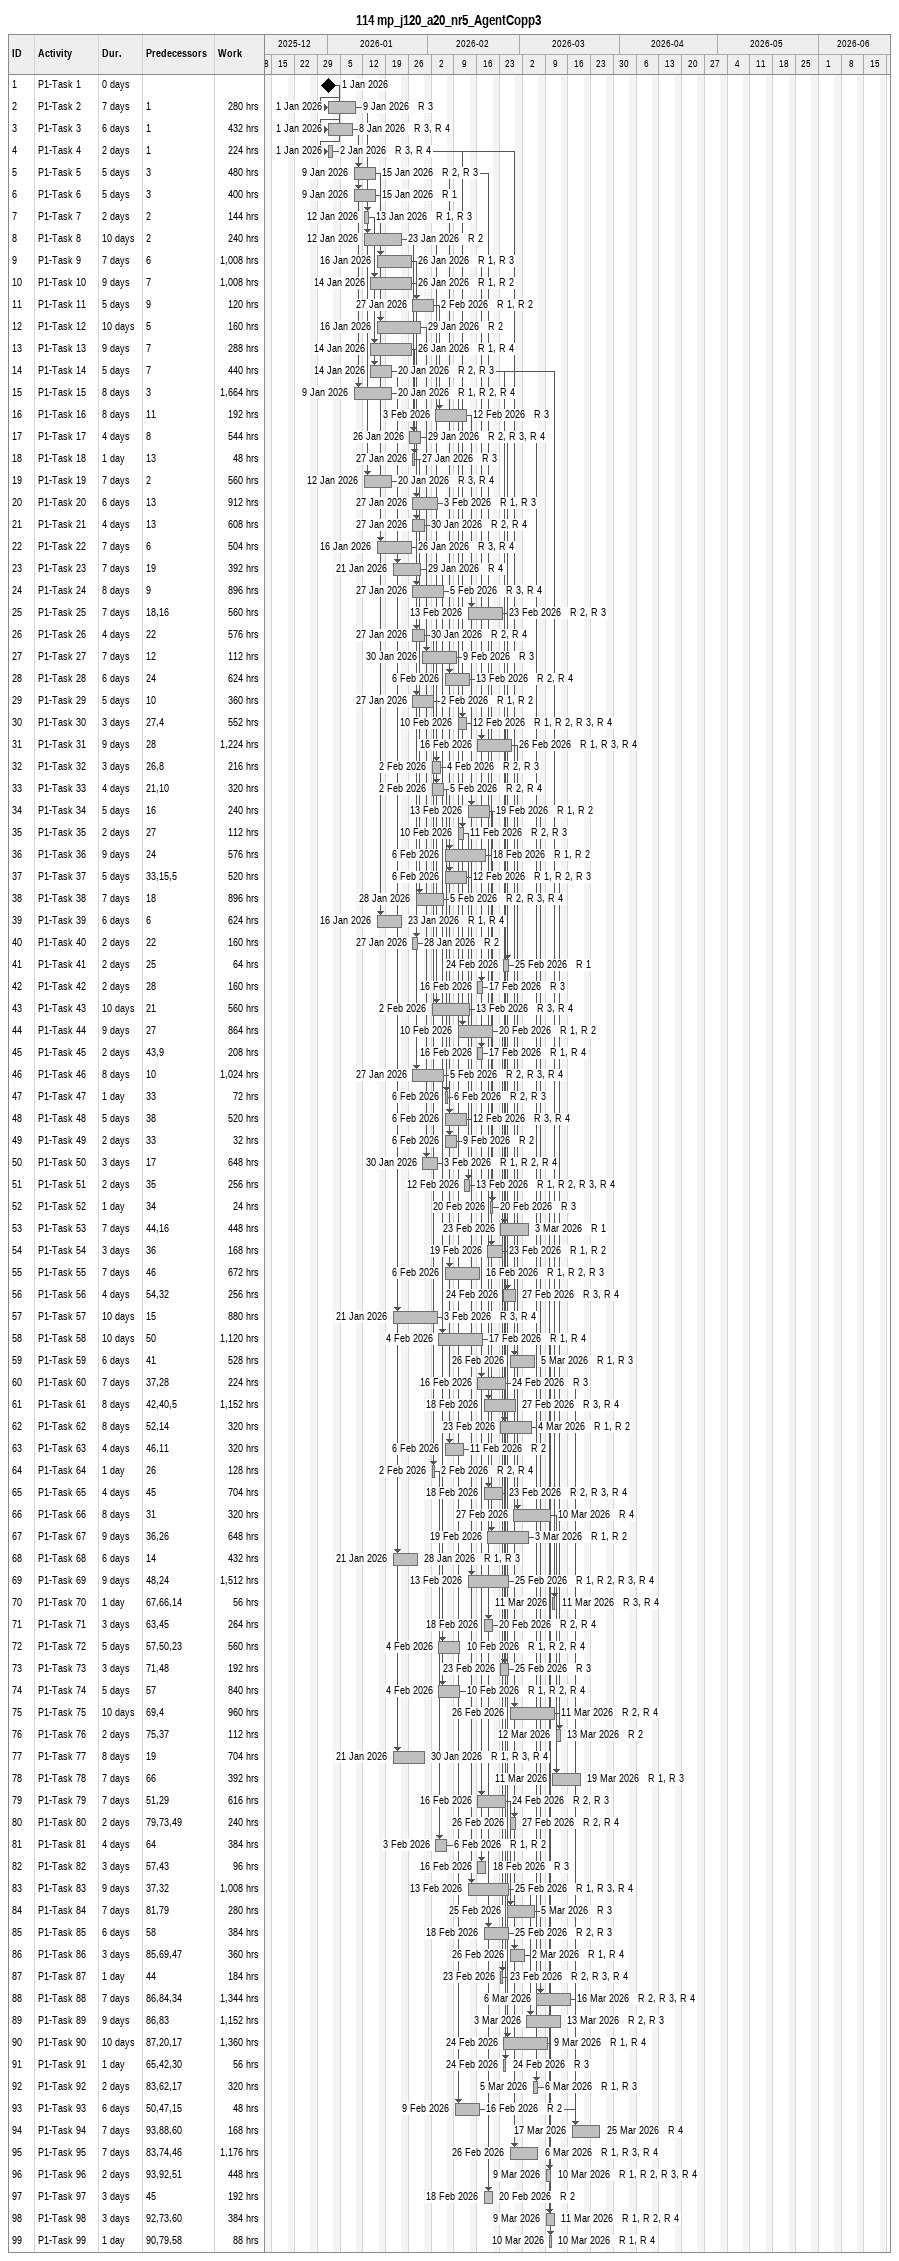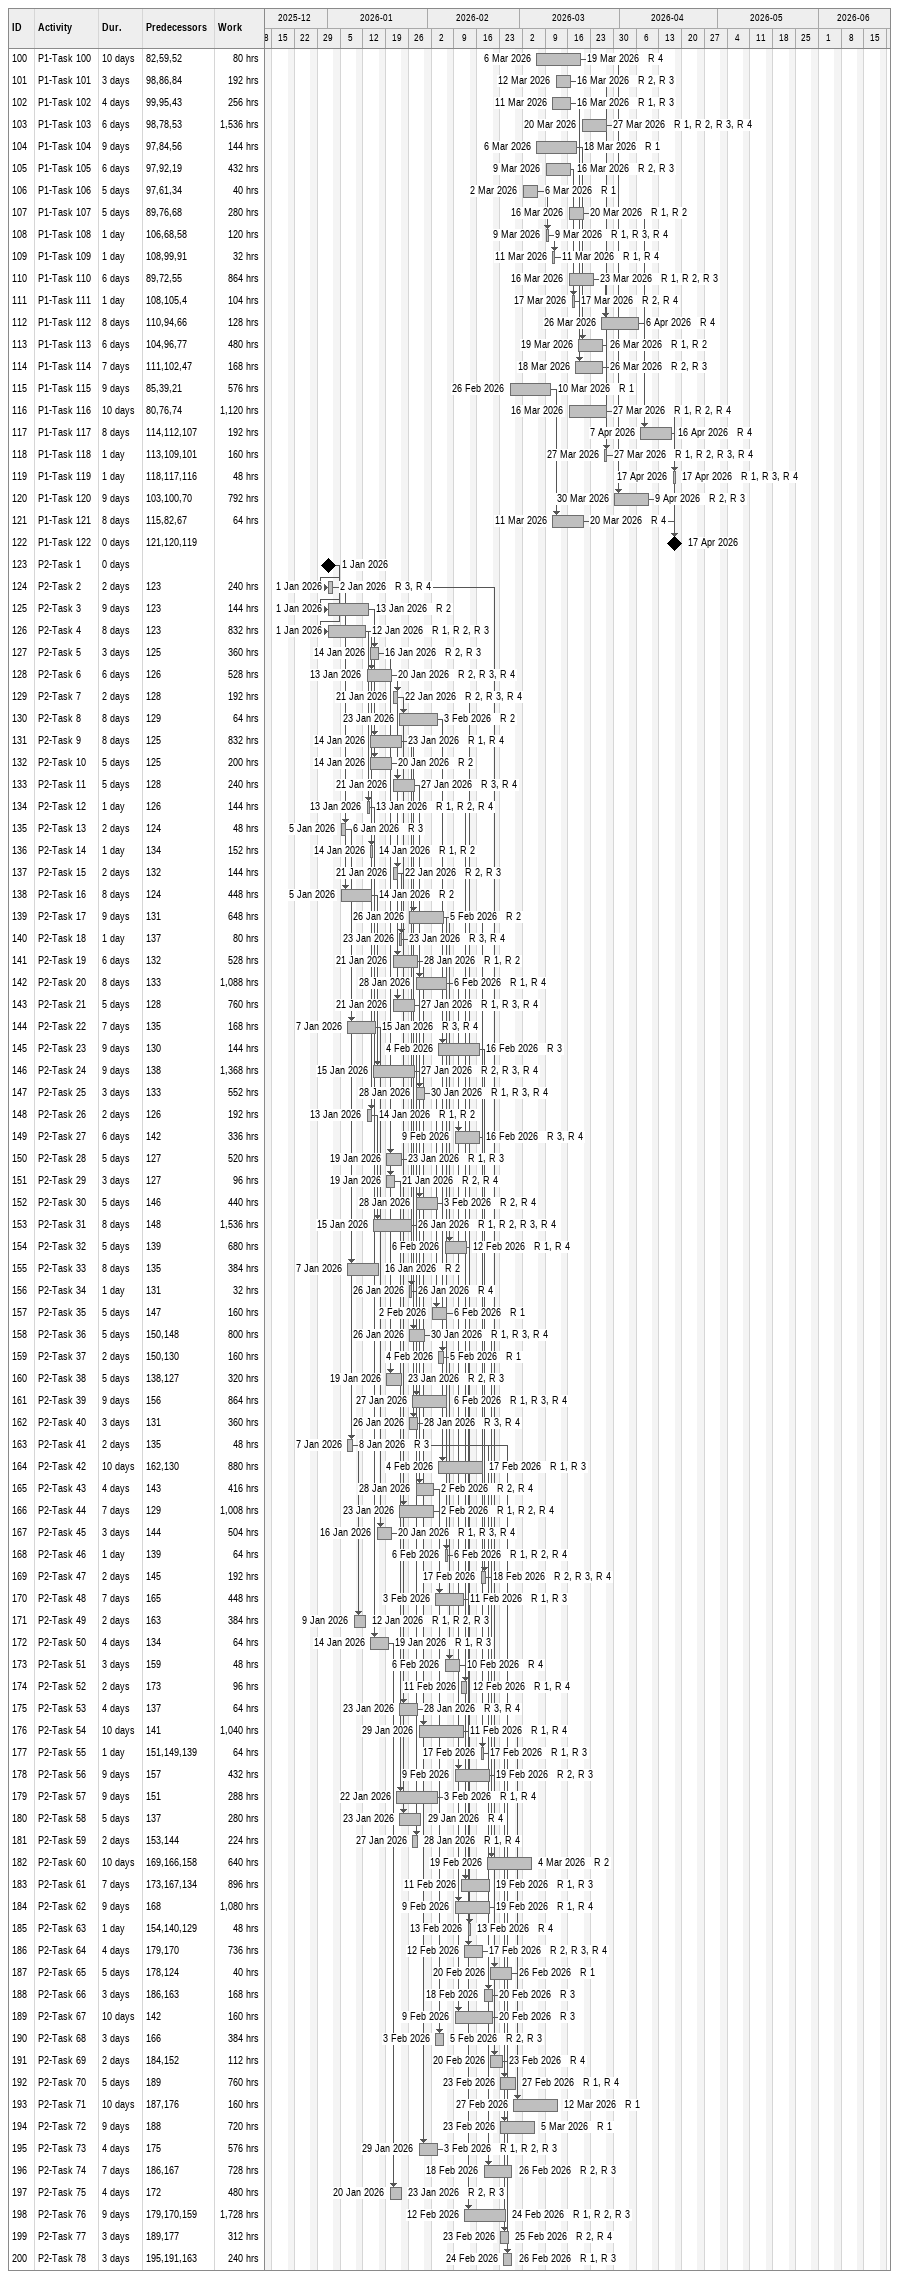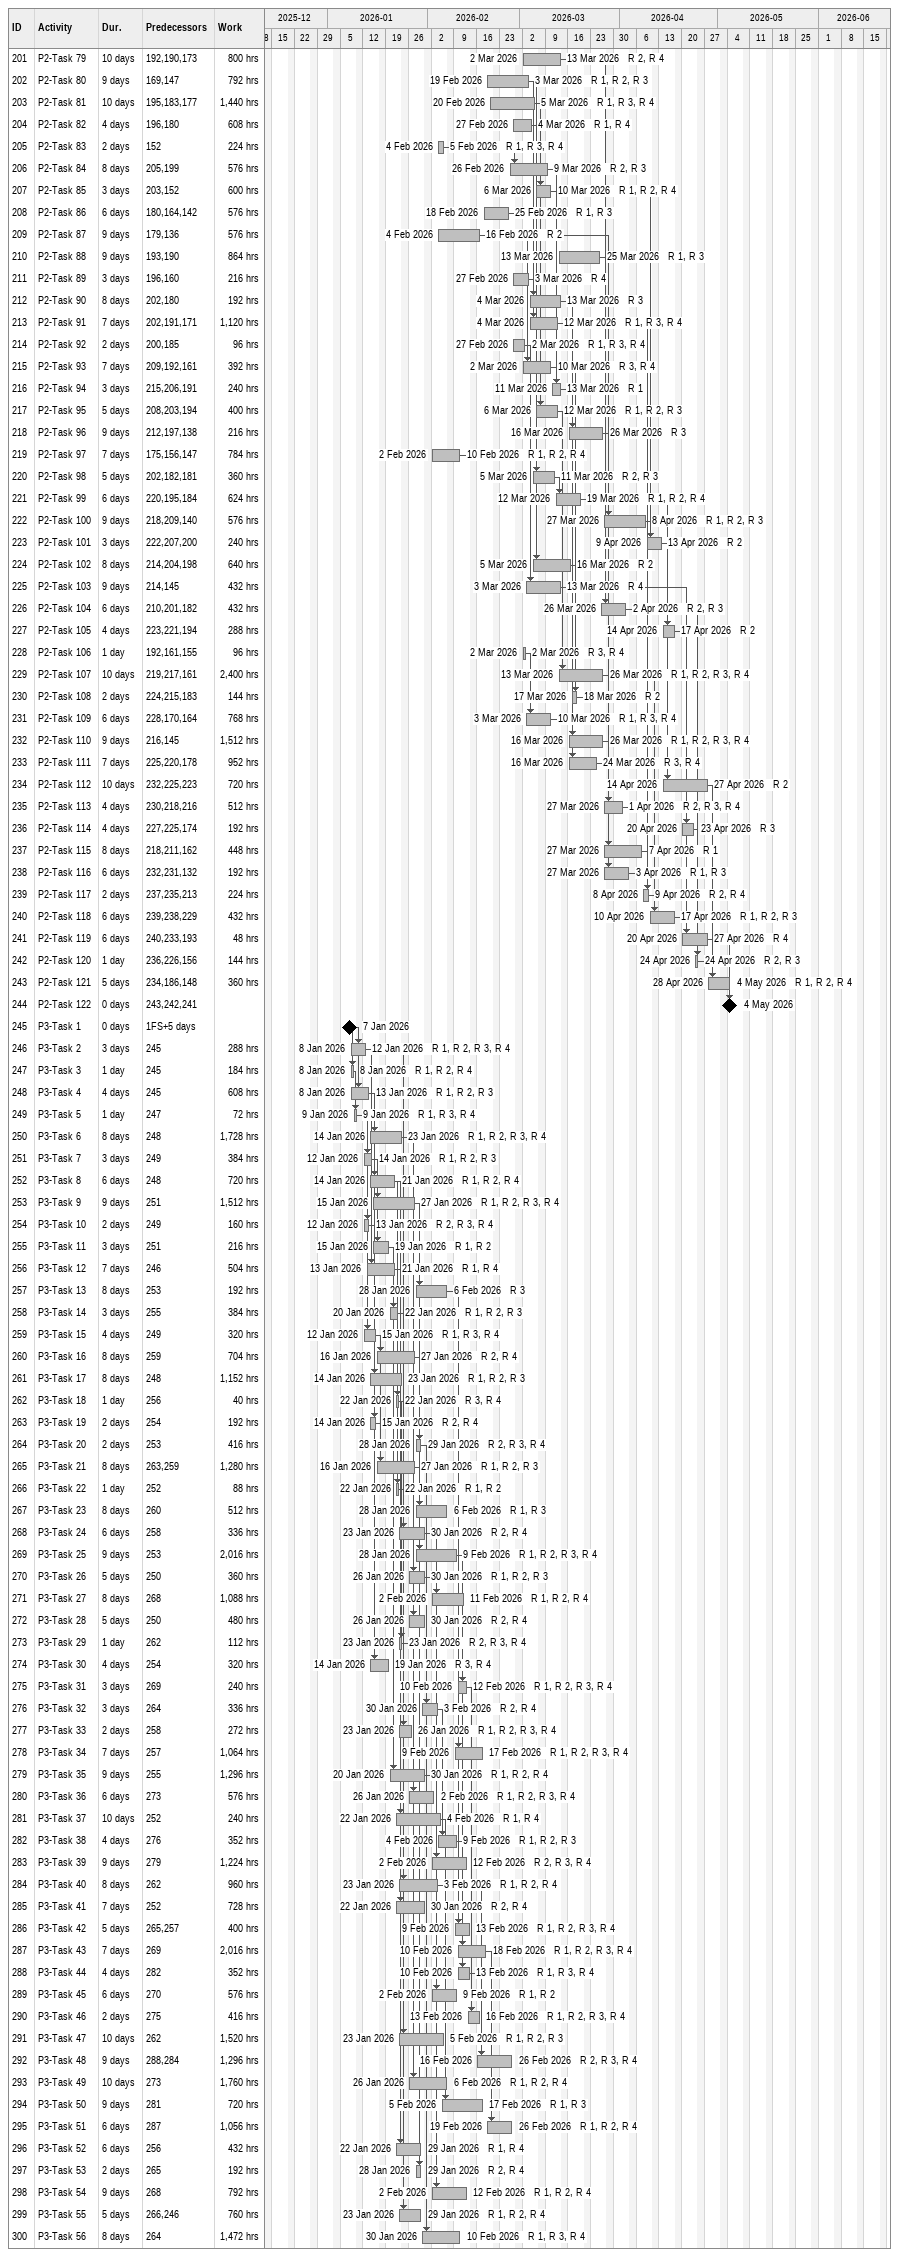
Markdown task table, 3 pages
114 mp_j120_a20_nr5_AgentCopp3

| ID | Task | Duration | Start | Finish | Predecessors | Resources | Work (h) |
|---|---|---|---|---|---|---|---|
| 1 | P1-Task 1 | 0d | 2026-01-01 | 2026-01-01 |  |  |  |
| 2 | P1-Task 2 | 7d | 2026-01-01 | 2026-01-09 | 1 | R 3 | 280 |
| 3 | P1-Task 3 | 6d | 2026-01-01 | 2026-01-08 | 1 | R 3, R 4 | 432 |
| 4 | P1-Task 4 | 2d | 2026-01-01 | 2026-01-02 | 1 | R 3, R 4 | 224 |
| 5 | P1-Task 5 | 5d | 2026-01-09 | 2026-01-15 | 3 | R 2, R 3 | 480 |
| 6 | P1-Task 6 | 5d | 2026-01-09 | 2026-01-15 | 3 | R 1 | 400 |
| 7 | P1-Task 7 | 2d | 2026-01-12 | 2026-01-13 | 2 | R 1, R 3 | 144 |
| 8 | P1-Task 8 | 10d | 2026-01-12 | 2026-01-23 | 2 | R 2 | 240 |
| 9 | P1-Task 9 | 7d | 2026-01-16 | 2026-01-26 | 6 | R 1, R 3 | 1008 |
| 10 | P1-Task 10 | 9d | 2026-01-14 | 2026-01-26 | 7 | R 1, R 2 | 1008 |
| 11 | P1-Task 11 | 5d | 2026-01-27 | 2026-02-02 | 9 | R 1, R 2 | 120 |
| 12 | P1-Task 12 | 10d | 2026-01-16 | 2026-01-29 | 5 | R 2 | 160 |
| 13 | P1-Task 13 | 9d | 2026-01-14 | 2026-01-26 | 7 | R 1, R 4 | 288 |
| 14 | P1-Task 14 | 5d | 2026-01-14 | 2026-01-20 | 7 | R 2, R 3 | 440 |
| 15 | P1-Task 15 | 8d | 2026-01-09 | 2026-01-20 | 3 | R 1, R 2, R 4 | 1664 |
| 16 | P1-Task 16 | 8d | 2026-02-03 | 2026-02-12 | 11 | R 3 | 192 |
| 17 | P1-Task 17 | 4d | 2026-01-26 | 2026-01-29 | 8 | R 2, R 3, R 4 | 544 |
| 18 | P1-Task 18 | 1d | 2026-01-27 | 2026-01-27 | 13 | R 3 | 48 |
| 19 | P1-Task 19 | 7d | 2026-01-12 | 2026-01-20 | 2 | R 3, R 4 | 560 |
| 20 | P1-Task 20 | 6d | 2026-01-27 | 2026-02-03 | 13 | R 1, R 3 | 912 |
| 21 | P1-Task 21 | 4d | 2026-01-27 | 2026-01-30 | 13 | R 2, R 4 | 608 |
| 22 | P1-Task 22 | 7d | 2026-01-16 | 2026-01-26 | 6 | R 3, R 4 | 504 |
| 23 | P1-Task 23 | 7d | 2026-01-21 | 2026-01-29 | 19 | R 4 | 392 |
| 24 | P1-Task 24 | 8d | 2026-01-27 | 2026-02-05 | 9 | R 3, R 4 | 896 |
| 25 | P1-Task 25 | 7d | 2026-02-13 | 2026-02-23 | 18, 16 | R 2, R 3 | 560 |
| 26 | P1-Task 26 | 4d | 2026-01-27 | 2026-01-30 | 22 | R 2, R 4 | 576 |
| 27 | P1-Task 27 | 7d | 2026-01-30 | 2026-02-09 | 12 | R 3 | 112 |
| 28 | P1-Task 28 | 6d | 2026-02-06 | 2026-02-13 | 24 | R 2, R 4 | 624 |
| 29 | P1-Task 29 | 5d | 2026-01-27 | 2026-02-02 | 10 | R 1, R 2 | 360 |
| 30 | P1-Task 30 | 3d | 2026-02-10 | 2026-02-12 | 27, 4 | R 1, R 2, R 3, R 4 | 552 |
| 31 | P1-Task 31 | 9d | 2026-02-16 | 2026-02-26 | 28 | R 1, R 3, R 4 | 1224 |
| 32 | P1-Task 32 | 3d | 2026-02-02 | 2026-02-04 | 26, 8 | R 2, R 3 | 216 |
| 33 | P1-Task 33 | 4d | 2026-02-02 | 2026-02-05 | 21, 10 | R 2, R 4 | 320 |
| 34 | P1-Task 34 | 5d | 2026-02-13 | 2026-02-19 | 16 | R 1, R 2 | 240 |
| 35 | P1-Task 35 | 2d | 2026-02-10 | 2026-02-11 | 27 | R 2, R 3 | 112 |
| 36 | P1-Task 36 | 9d | 2026-02-06 | 2026-02-18 | 24 | R 1, R 2 | 576 |
| 37 | P1-Task 37 | 5d | 2026-02-06 | 2026-02-12 | 33, 15, 5 | R 1, R 2, R 3 | 520 |
| 38 | P1-Task 38 | 7d | 2026-01-28 | 2026-02-05 | 18 | R 2, R 3, R 4 | 896 |
| 39 | P1-Task 39 | 6d | 2026-01-16 | 2026-01-23 | 6 | R 1, R 4 | 624 |
| 40 | P1-Task 40 | 2d | 2026-01-27 | 2026-01-28 | 22 | R 2 | 160 |
| 41 | P1-Task 41 | 2d | 2026-02-24 | 2026-02-25 | 25 | R 1 | 64 |
| 42 | P1-Task 42 | 2d | 2026-02-16 | 2026-02-17 | 28 | R 3 | 160 |
| 43 | P1-Task 43 | 10d | 2026-02-02 | 2026-02-13 | 21 | R 3, R 4 | 560 |
| 44 | P1-Task 44 | 9d | 2026-02-10 | 2026-02-20 | 27 | R 1, R 2 | 864 |
| 45 | P1-Task 45 | 2d | 2026-02-16 | 2026-02-17 | 43, 9 | R 1, R 4 | 208 |
| 46 | P1-Task 46 | 8d | 2026-01-27 | 2026-02-05 | 10 | R 2, R 3, R 4 | 1024 |
| 47 | P1-Task 47 | 1d | 2026-02-06 | 2026-02-06 | 33 | R 2, R 3 | 72 |
| 48 | P1-Task 48 | 5d | 2026-02-06 | 2026-02-12 | 38 | R 3, R 4 | 520 |
| 49 | P1-Task 49 | 2d | 2026-02-06 | 2026-02-09 | 33 | R 2 | 32 |
| 50 | P1-Task 50 | 3d | 2026-01-30 | 2026-02-03 | 17 | R 1, R 2, R 4 | 648 |
| 51 | P1-Task 51 | 2d | 2026-02-12 | 2026-02-13 | 35 | R 1, R 2, R 3, R 4 | 256 |
| 52 | P1-Task 52 | 1d | 2026-02-20 | 2026-02-20 | 34 | R 3 | 24 |
| 53 | P1-Task 53 | 7d | 2026-02-23 | 2026-03-03 | 44, 16 | R 1 | 448 |
| 54 | P1-Task 54 | 3d | 2026-02-19 | 2026-02-23 | 36 | R 1, R 2 | 168 |
| 55 | P1-Task 55 | 7d | 2026-02-06 | 2026-02-16 | 46 | R 1, R 2, R 3 | 672 |
| 56 | P1-Task 56 | 4d | 2026-02-24 | 2026-02-27 | 54, 32 | R 3, R 4 | 256 |
| 57 | P1-Task 57 | 10d | 2026-01-21 | 2026-02-03 | 15 | R 3, R 4 | 880 |
| 58 | P1-Task 58 | 10d | 2026-02-04 | 2026-02-17 | 50 | R 1, R 4 | 1120 |
| 59 | P1-Task 59 | 6d | 2026-02-26 | 2026-03-05 | 41 | R 1, R 3 | 528 |
| 60 | P1-Task 60 | 7d | 2026-02-16 | 2026-02-24 | 37, 28 | R 3 | 224 |
| 61 | P1-Task 61 | 8d | 2026-02-18 | 2026-02-27 | 42, 40, 5 | R 3, R 4 | 1152 |
| 62 | P1-Task 62 | 8d | 2026-02-23 | 2026-03-04 | 52, 14 | R 1, R 2 | 320 |
| 63 | P1-Task 63 | 4d | 2026-02-06 | 2026-02-11 | 46, 11 | R 2 | 320 |
| 64 | P1-Task 64 | 1d | 2026-02-02 | 2026-02-02 | 26 | R 2, R 4 | 128 |
| 65 | P1-Task 65 | 4d | 2026-02-18 | 2026-02-23 | 45 | R 2, R 3, R 4 | 704 |
| 66 | P1-Task 66 | 8d | 2026-02-27 | 2026-03-10 | 31 | R 4 | 320 |
| 67 | P1-Task 67 | 9d | 2026-02-19 | 2026-03-03 | 36, 26 | R 1, R 2 | 648 |
| 68 | P1-Task 68 | 6d | 2026-01-21 | 2026-01-28 | 14 | R 1, R 3 | 432 |
| 69 | P1-Task 69 | 9d | 2026-02-13 | 2026-02-25 | 48, 24 | R 1, R 2, R 3, R 4 | 1512 |
| 70 | P1-Task 70 | 1d | 2026-03-11 | 2026-03-11 | 67, 66, 14 | R 3, R 4 | 56 |
| 71 | P1-Task 71 | 3d | 2026-02-18 | 2026-02-20 | 63, 45 | R 2, R 4 | 264 |
| 72 | P1-Task 72 | 5d | 2026-02-04 | 2026-02-10 | 57, 50, 23 | R 1, R 2, R 4 | 560 |
| 73 | P1-Task 73 | 3d | 2026-02-23 | 2026-02-25 | 71, 48 | R 3 | 192 |
| 74 | P1-Task 74 | 5d | 2026-02-04 | 2026-02-10 | 57 | R 1, R 2, R 4 | 840 |
| 75 | P1-Task 75 | 10d | 2026-02-26 | 2026-03-11 | 69, 4 | R 2, R 4 | 960 |
| 76 | P1-Task 76 | 2d | 2026-03-12 | 2026-03-13 | 75, 37 | R 2 | 112 |
| 77 | P1-Task 77 | 8d | 2026-01-21 | 2026-01-30 | 19 | R 1, R 3, R 4 | 704 |
| 78 | P1-Task 78 | 7d | 2026-03-11 | 2026-03-19 | 66 | R 1, R 3 | 392 |
| 79 | P1-Task 79 | 7d | 2026-02-16 | 2026-02-24 | 51, 29 | R 2, R 3 | 616 |
| 80 | P1-Task 80 | 2d | 2026-02-26 | 2026-02-27 | 79, 73, 49 | R 2, R 4 | 240 |
| 81 | P1-Task 81 | 4d | 2026-02-03 | 2026-02-06 | 64 | R 1, R 2 | 384 |
| 82 | P1-Task 82 | 3d | 2026-02-16 | 2026-02-18 | 57, 43 | R 3 | 96 |
| 83 | P1-Task 83 | 9d | 2026-02-13 | 2026-02-25 | 37, 32 | R 1, R 3, R 4 | 1008 |
| 84 | P1-Task 84 | 7d | 2026-02-25 | 2026-03-05 | 81, 79 | R 3 | 280 |
| 85 | P1-Task 85 | 6d | 2026-02-18 | 2026-02-25 | 58 | R 2, R 3 | 384 |
| 86 | P1-Task 86 | 3d | 2026-02-26 | 2026-03-02 | 85, 69, 47 | R 1, R 4 | 360 |
| 87 | P1-Task 87 | 1d | 2026-02-23 | 2026-02-23 | 44 | R 2, R 3, R 4 | 184 |
| 88 | P1-Task 88 | 7d | 2026-03-06 | 2026-03-16 | 86, 84, 34 | R 2, R 3, R 4 | 1344 |
| 89 | P1-Task 89 | 9d | 2026-03-03 | 2026-03-13 | 86, 83 | R 2, R 3 | 1152 |
| 90 | P1-Task 90 | 10d | 2026-02-24 | 2026-03-09 | 87, 20, 17 | R 1, R 4 | 1360 |
| 91 | P1-Task 91 | 1d | 2026-02-24 | 2026-02-24 | 65, 42, 30 | R 3 | 56 |
| 92 | P1-Task 92 | 2d | 2026-03-05 | 2026-03-06 | 83, 62, 17 | R 1, R 3 | 320 |
| 93 | P1-Task 93 | 6d | 2026-02-09 | 2026-02-16 | 50, 47, 15 | R 2 | 48 |
| 94 | P1-Task 94 | 7d | 2026-03-17 | 2026-03-25 | 93, 88, 60 | R 4 | 168 |
| 95 | P1-Task 95 | 7d | 2026-02-26 | 2026-03-06 | 83, 74, 46 | R 1, R 3, R 4 | 1176 |
| 96 | P1-Task 96 | 2d | 2026-03-09 | 2026-03-10 | 93, 92, 51 | R 1, R 2, R 3, R 4 | 448 |
| 97 | P1-Task 97 | 3d | 2026-02-18 | 2026-02-20 | 45 | R 2 | 192 |
| 98 | P1-Task 98 | 3d | 2026-03-09 | 2026-03-11 | 92, 73, 60 | R 1, R 2, R 4 | 384 |
| 99 | P1-Task 99 | 1d | 2026-03-10 | 2026-03-10 | 90, 79, 58 | R 1, R 4 | 88 |
| 100 | P1-Task 100 | 10d | 2026-03-06 | 2026-03-19 | 82, 59, 52 | R 4 | 80 |
| 101 | P1-Task 101 | 3d | 2026-03-12 | 2026-03-16 | 98, 86, 84 | R 2, R 3 | 192 |
| 102 | P1-Task 102 | 4d | 2026-03-11 | 2026-03-16 | 99, 95, 43 | R 1, R 3 | 256 |
| 103 | P1-Task 103 | 6d | 2026-03-20 | 2026-03-27 | 98, 78, 53 | R 1, R 2, R 3, R 4 | 1536 |
| 104 | P1-Task 104 | 9d | 2026-03-06 | 2026-03-18 | 97, 84, 56 | R 1 | 144 |
| 105 | P1-Task 105 | 6d | 2026-03-09 | 2026-03-16 | 97, 92, 19 | R 2, R 3 | 432 |
| 106 | P1-Task 106 | 5d | 2026-03-02 | 2026-03-06 | 97, 61, 34 | R 1 | 40 |
| 107 | P1-Task 107 | 5d | 2026-03-16 | 2026-03-20 | 89, 76, 68 | R 1, R 2 | 280 |
| 108 | P1-Task 108 | 1d | 2026-03-09 | 2026-03-09 | 106, 68, 58 | R 1, R 3, R 4 | 120 |
| 109 | P1-Task 109 | 1d | 2026-03-11 | 2026-03-11 | 108, 99, 91 | R 1, R 4 | 32 |
| 110 | P1-Task 110 | 6d | 2026-03-16 | 2026-03-23 | 89, 72, 55 | R 1, R 2, R 3 | 864 |
| 111 | P1-Task 111 | 1d | 2026-03-17 | 2026-03-17 | 108, 105, 4 | R 2, R 4 | 104 |
| 112 | P1-Task 112 | 8d | 2026-03-26 | 2026-04-06 | 110, 94, 66 | R 4 | 128 |
| 113 | P1-Task 113 | 6d | 2026-03-19 | 2026-03-26 | 104, 96, 77 | R 1, R 2 | 480 |
| 114 | P1-Task 114 | 7d | 2026-03-18 | 2026-03-26 | 111, 102, 47 | R 2, R 3 | 168 |
| 115 | P1-Task 115 | 9d | 2026-02-26 | 2026-03-10 | 85, 39, 21 | R 1 | 576 |
| 116 | P1-Task 116 | 10d | 2026-03-16 | 2026-03-27 | 80, 76, 74 | R 1, R 2, R 4 | 1120 |
| 117 | P1-Task 117 | 8d | 2026-04-07 | 2026-04-16 | 114, 112, 107 | R 4 | 192 |
| 118 | P1-Task 118 | 1d | 2026-03-27 | 2026-03-27 | 113, 109, 101 | R 1, R 2, R 3, R 4 | 160 |
| 119 | P1-Task 119 | 1d | 2026-04-17 | 2026-04-17 | 118, 117, 116 | R 1, R 3, R 4 | 48 |
| 120 | P1-Task 120 | 9d | 2026-03-30 | 2026-04-09 | 103, 100, 70 | R 2, R 3 | 792 |
| 121 | P1-Task 121 | 8d | 2026-03-11 | 2026-03-20 | 115, 82, 67 | R 4 | 64 |
| 122 | P1-Task 122 | 0d | 2026-04-17 | 2026-04-17 | 121, 120, 119 |  |  |
| 123 | P2-Task 1 | 0d | 2026-01-01 | 2026-01-01 |  |  |  |
| 124 | P2-Task 2 | 2d | 2026-01-01 | 2026-01-02 | 123 | R 3, R 4 | 240 |
| 125 | P2-Task 3 | 9d | 2026-01-01 | 2026-01-13 | 123 | R 2 | 144 |
| 126 | P2-Task 4 | 8d | 2026-01-01 | 2026-01-12 | 123 | R 1, R 2, R 3 | 832 |
| 127 | P2-Task 5 | 3d | 2026-01-14 | 2026-01-16 | 125 | R 2, R 3 | 360 |
| 128 | P2-Task 6 | 6d | 2026-01-13 | 2026-01-20 | 126 | R 2, R 3, R 4 | 528 |
| 129 | P2-Task 7 | 2d | 2026-01-21 | 2026-01-22 | 128 | R 2, R 3, R 4 | 192 |
| 130 | P2-Task 8 | 8d | 2026-01-23 | 2026-02-03 | 129 | R 2 | 64 |
| 131 | P2-Task 9 | 8d | 2026-01-14 | 2026-01-23 | 125 | R 1, R 4 | 832 |
| 132 | P2-Task 10 | 5d | 2026-01-14 | 2026-01-20 | 125 | R 2 | 200 |
| 133 | P2-Task 11 | 5d | 2026-01-21 | 2026-01-27 | 128 | R 3, R 4 | 240 |
| 134 | P2-Task 12 | 1d | 2026-01-13 | 2026-01-13 | 126 | R 1, R 2, R 4 | 144 |
| 135 | P2-Task 13 | 2d | 2026-01-05 | 2026-01-06 | 124 | R 3 | 48 |
| 136 | P2-Task 14 | 1d | 2026-01-14 | 2026-01-14 | 134 | R 1, R 2 | 152 |
| 137 | P2-Task 15 | 2d | 2026-01-21 | 2026-01-22 | 132 | R 2, R 3 | 144 |
| 138 | P2-Task 16 | 8d | 2026-01-05 | 2026-01-14 | 124 | R 2 | 448 |
| 139 | P2-Task 17 | 9d | 2026-01-26 | 2026-02-05 | 131 | R 2 | 648 |
| 140 | P2-Task 18 | 1d | 2026-01-23 | 2026-01-23 | 137 | R 3, R 4 | 80 |
| 141 | P2-Task 19 | 6d | 2026-01-21 | 2026-01-28 | 132 | R 1, R 2 | 528 |
| 142 | P2-Task 20 | 8d | 2026-01-28 | 2026-02-06 | 133 | R 1, R 4 | 1088 |
| 143 | P2-Task 21 | 5d | 2026-01-21 | 2026-01-27 | 128 | R 1, R 3, R 4 | 760 |
| 144 | P2-Task 22 | 7d | 2026-01-07 | 2026-01-15 | 135 | R 3, R 4 | 168 |
| 145 | P2-Task 23 | 9d | 2026-02-04 | 2026-02-16 | 130 | R 3 | 144 |
| 146 | P2-Task 24 | 9d | 2026-01-15 | 2026-01-27 | 138 | R 2, R 3, R 4 | 1368 |
| 147 | P2-Task 25 | 3d | 2026-01-28 | 2026-01-30 | 133 | R 1, R 3, R 4 | 552 |
| 148 | P2-Task 26 | 2d | 2026-01-13 | 2026-01-14 | 126 | R 1, R 2 | 192 |
| 149 | P2-Task 27 | 6d | 2026-02-09 | 2026-02-16 | 142 | R 3, R 4 | 336 |
| 150 | P2-Task 28 | 5d | 2026-01-19 | 2026-01-23 | 127 | R 1, R 3 | 520 |
| 151 | P2-Task 29 | 3d | 2026-01-19 | 2026-01-21 | 127 | R 2, R 4 | 96 |
| 152 | P2-Task 30 | 5d | 2026-01-28 | 2026-02-03 | 146 | R 2, R 4 | 440 |
| 153 | P2-Task 31 | 8d | 2026-01-15 | 2026-01-26 | 148 | R 1, R 2, R 3, R 4 | 1536 |
| 154 | P2-Task 32 | 5d | 2026-02-06 | 2026-02-12 | 139 | R 1, R 4 | 680 |
| 155 | P2-Task 33 | 8d | 2026-01-07 | 2026-01-16 | 135 | R 2 | 384 |
| 156 | P2-Task 34 | 1d | 2026-01-26 | 2026-01-26 | 131 | R 4 | 32 |
| 157 | P2-Task 35 | 5d | 2026-02-02 | 2026-02-06 | 147 | R 1 | 160 |
| 158 | P2-Task 36 | 5d | 2026-01-26 | 2026-01-30 | 150, 148 | R 1, R 3, R 4 | 800 |
| 159 | P2-Task 37 | 2d | 2026-02-04 | 2026-02-05 | 150, 130 | R 1 | 160 |
| 160 | P2-Task 38 | 5d | 2026-01-19 | 2026-01-23 | 138, 127 | R 2, R 3 | 320 |
| 161 | P2-Task 39 | 9d | 2026-01-27 | 2026-02-06 | 156 | R 1, R 3, R 4 | 864 |
| 162 | P2-Task 40 | 3d | 2026-01-26 | 2026-01-28 | 131 | R 3, R 4 | 360 |
| 163 | P2-Task 41 | 2d | 2026-01-07 | 2026-01-08 | 135 | R 3 | 48 |
| 164 | P2-Task 42 | 10d | 2026-02-04 | 2026-02-17 | 162, 130 | R 1, R 3 | 880 |
| 165 | P2-Task 43 | 4d | 2026-01-28 | 2026-02-02 | 143 | R 2, R 4 | 416 |
| 166 | P2-Task 44 | 7d | 2026-01-23 | 2026-02-02 | 129 | R 1, R 2, R 4 | 1008 |
| 167 | P2-Task 45 | 3d | 2026-01-16 | 2026-01-20 | 144 | R 1, R 3, R 4 | 504 |
| 168 | P2-Task 46 | 1d | 2026-02-06 | 2026-02-06 | 139 | R 1, R 2, R 4 | 64 |
| 169 | P2-Task 47 | 2d | 2026-02-17 | 2026-02-18 | 145 | R 2, R 3, R 4 | 192 |
| 170 | P2-Task 48 | 7d | 2026-02-03 | 2026-02-11 | 165 | R 1, R 3 | 448 |
| 171 | P2-Task 49 | 2d | 2026-01-09 | 2026-01-12 | 163 | R 1, R 2, R 3 | 384 |
| 172 | P2-Task 50 | 4d | 2026-01-14 | 2026-01-19 | 134 | R 1, R 3 | 64 |
| 173 | P2-Task 51 | 3d | 2026-02-06 | 2026-02-10 | 159 | R 4 | 48 |
| 174 | P2-Task 52 | 2d | 2026-02-11 | 2026-02-12 | 173 | R 1, R 4 | 96 |
| 175 | P2-Task 53 | 4d | 2026-01-23 | 2026-01-28 | 137 | R 3, R 4 | 64 |
| 176 | P2-Task 54 | 10d | 2026-01-29 | 2026-02-11 | 141 | R 1, R 4 | 1040 |
| 177 | P2-Task 55 | 1d | 2026-02-17 | 2026-02-17 | 151, 149, 139 | R 1, R 3 | 64 |
| 178 | P2-Task 56 | 9d | 2026-02-09 | 2026-02-19 | 157 | R 2, R 3 | 432 |
| 179 | P2-Task 57 | 9d | 2026-01-22 | 2026-02-03 | 151 | R 1, R 4 | 288 |
| 180 | P2-Task 58 | 5d | 2026-01-23 | 2026-01-29 | 137 | R 4 | 280 |
| 181 | P2-Task 59 | 2d | 2026-01-27 | 2026-01-28 | 153, 144 | R 1, R 4 | 224 |
| 182 | P2-Task 60 | 10d | 2026-02-19 | 2026-03-04 | 169, 166, 158 | R 2 | 640 |
| 183 | P2-Task 61 | 7d | 2026-02-11 | 2026-02-19 | 173, 167, 134 | R 1, R 3 | 896 |
| 184 | P2-Task 62 | 9d | 2026-02-09 | 2026-02-19 | 168 | R 1, R 4 | 1080 |
| 185 | P2-Task 63 | 1d | 2026-02-13 | 2026-02-13 | 154, 140, 129 | R 4 | 48 |
| 186 | P2-Task 64 | 4d | 2026-02-12 | 2026-02-17 | 179, 170 | R 2, R 3, R 4 | 736 |
| 187 | P2-Task 65 | 5d | 2026-02-20 | 2026-02-26 | 178, 124 | R 1 | 40 |
| 188 | P2-Task 66 | 3d | 2026-02-18 | 2026-02-20 | 186, 163 | R 3 | 168 |
| 189 | P2-Task 67 | 10d | 2026-02-09 | 2026-02-20 | 142 | R 3 | 160 |
| 190 | P2-Task 68 | 3d | 2026-02-03 | 2026-02-05 | 166 | R 2, R 3 | 384 |
| 191 | P2-Task 69 | 2d | 2026-02-20 | 2026-02-23 | 184, 152 | R 4 | 112 |
| 192 | P2-Task 70 | 5d | 2026-02-23 | 2026-02-27 | 189 | R 1, R 4 | 760 |
| 193 | P2-Task 71 | 10d | 2026-02-27 | 2026-03-12 | 187, 176 | R 1 | 160 |
| 194 | P2-Task 72 | 9d | 2026-02-23 | 2026-03-05 | 188 | R 1 | 720 |
| 195 | P2-Task 73 | 4d | 2026-01-29 | 2026-02-03 | 175 | R 1, R 2, R 3 | 576 |
| 196 | P2-Task 74 | 7d | 2026-02-18 | 2026-02-26 | 186, 167 | R 2, R 3 | 728 |
| 197 | P2-Task 75 | 4d | 2026-01-20 | 2026-01-23 | 172 | R 2, R 3 | 480 |
| 198 | P2-Task 76 | 9d | 2026-02-12 | 2026-02-24 | 179, 170, 159 | R 1, R 2, R 3 | 1728 |
| 199 | P2-Task 77 | 3d | 2026-02-23 | 2026-02-25 | 189, 177 | R 2, R 4 | 312 |
| 200 | P2-Task 78 | 3d | 2026-02-24 | 2026-02-26 | 195, 191, 163 | R 1, R 3 | 240 |
| 201 | P2-Task 79 | 10d | 2026-03-02 | 2026-03-13 | 192, 190, 173 | R 2, R 4 | 800 |
| 202 | P2-Task 80 | 9d | 2026-02-19 | 2026-03-03 | 169, 147 | R 1, R 2, R 3 | 792 |
| 203 | P2-Task 81 | 10d | 2026-02-20 | 2026-03-05 | 195, 183, 177 | R 1, R 3, R 4 | 1440 |
| 204 | P2-Task 82 | 4d | 2026-02-27 | 2026-03-04 | 196, 180 | R 1, R 4 | 608 |
| 205 | P2-Task 83 | 2d | 2026-02-04 | 2026-02-05 | 152 | R 1, R 3, R 4 | 224 |
| 206 | P2-Task 84 | 8d | 2026-02-26 | 2026-03-09 | 205, 199 | R 2, R 3 | 576 |
| 207 | P2-Task 85 | 3d | 2026-03-06 | 2026-03-10 | 203, 152 | R 1, R 2, R 4 | 600 |
| 208 | P2-Task 86 | 6d | 2026-02-18 | 2026-02-25 | 180, 164, 142 | R 1, R 3 | 576 |
| 209 | P2-Task 87 | 9d | 2026-02-04 | 2026-02-16 | 179, 136 | R 2 | 576 |
| 210 | P2-Task 88 | 9d | 2026-03-13 | 2026-03-25 | 193, 190 | R 1, R 3 | 864 |
| 211 | P2-Task 89 | 3d | 2026-02-27 | 2026-03-03 | 196, 160 | R 4 | 216 |
| 212 | P2-Task 90 | 8d | 2026-03-04 | 2026-03-13 | 202, 180 | R 3 | 192 |
| 213 | P2-Task 91 | 7d | 2026-03-04 | 2026-03-12 | 202, 191, 171 | R 1, R 3, R 4 | 1120 |
| 214 | P2-Task 92 | 2d | 2026-02-27 | 2026-03-02 | 200, 185 | R 1, R 3, R 4 | 96 |
| 215 | P2-Task 93 | 7d | 2026-03-02 | 2026-03-10 | 209, 192, 161 | R 3, R 4 | 392 |
| 216 | P2-Task 94 | 3d | 2026-03-11 | 2026-03-13 | 215, 206, 191 | R 1 | 240 |
| 217 | P2-Task 95 | 5d | 2026-03-06 | 2026-03-12 | 208, 203, 194 | R 1, R 2, R 3 | 400 |
| 218 | P2-Task 96 | 9d | 2026-03-16 | 2026-03-26 | 212, 197, 138 | R 3 | 216 |
| 219 | P2-Task 97 | 7d | 2026-02-02 | 2026-02-10 | 175, 156, 147 | R 1, R 2, R 4 | 784 |
| 220 | P2-Task 98 | 5d | 2026-03-05 | 2026-03-11 | 202, 182, 181 | R 2, R 3 | 360 |
| 221 | P2-Task 99 | 6d | 2026-03-12 | 2026-03-19 | 220, 195, 184 | R 1, R 2, R 4 | 624 |
| 222 | P2-Task 100 | 9d | 2026-03-27 | 2026-04-08 | 218, 209, 140 | R 1, R 2, R 3 | 576 |
| 223 | P2-Task 101 | 3d | 2026-04-09 | 2026-04-13 | 222, 207, 200 | R 2 | 240 |
| 224 | P2-Task 102 | 8d | 2026-03-05 | 2026-03-16 | 214, 204, 198 | R 2 | 640 |
| 225 | P2-Task 103 | 9d | 2026-03-03 | 2026-03-13 | 214, 145 | R 4 | 432 |
| 226 | P2-Task 104 | 6d | 2026-03-26 | 2026-04-02 | 210, 201, 182 | R 2, R 3 | 432 |
| 227 | P2-Task 105 | 4d | 2026-04-14 | 2026-04-17 | 223, 221, 194 | R 2 | 288 |
| 228 | P2-Task 106 | 1d | 2026-03-02 | 2026-03-02 | 192, 161, 155 | R 3, R 4 | 96 |
| 229 | P2-Task 107 | 10d | 2026-03-13 | 2026-03-26 | 219, 217, 161 | R 1, R 2, R 3, R 4 | 2400 |
| 230 | P2-Task 108 | 2d | 2026-03-17 | 2026-03-18 | 224, 215, 183 | R 2 | 144 |
| 231 | P2-Task 109 | 6d | 2026-03-03 | 2026-03-10 | 228, 170, 164 | R 1, R 3, R 4 | 768 |
| 232 | P2-Task 110 | 9d | 2026-03-16 | 2026-03-26 | 216, 145 | R 1, R 2, R 3, R 4 | 1512 |
| 233 | P2-Task 111 | 7d | 2026-03-16 | 2026-03-24 | 225, 220, 178 | R 3, R 4 | 952 |
| 234 | P2-Task 112 | 10d | 2026-04-14 | 2026-04-27 | 232, 225, 223 | R 2 | 720 |
| 235 | P2-Task 113 | 4d | 2026-03-27 | 2026-04-01 | 230, 218, 216 | R 2, R 3, R 4 | 512 |
| 236 | P2-Task 114 | 4d | 2026-04-20 | 2026-04-23 | 227, 225, 174 | R 3 | 192 |
| 237 | P2-Task 115 | 8d | 2026-03-27 | 2026-04-07 | 218, 211, 162 | R 1 | 448 |
| 238 | P2-Task 116 | 6d | 2026-03-27 | 2026-04-03 | 232, 231, 132 | R 1, R 3 | 192 |
| 239 | P2-Task 117 | 2d | 2026-04-08 | 2026-04-09 | 237, 235, 213 | R 2, R 4 | 224 |
| 240 | P2-Task 118 | 6d | 2026-04-10 | 2026-04-17 | 239, 238, 229 | R 1, R 2, R 3 | 432 |
| 241 | P2-Task 119 | 6d | 2026-04-20 | 2026-04-27 | 240, 233, 193 | R 4 | 48 |
| 242 | P2-Task 120 | 1d | 2026-04-24 | 2026-04-24 | 236, 226, 156 | R 2, R 3 | 144 |
| 243 | P2-Task 121 | 5d | 2026-04-28 | 2026-05-04 | 234, 186, 148 | R 1, R 2, R 4 | 360 |
| 244 | P2-Task 122 | 0d | 2026-05-04 | 2026-05-04 | 243, 242, 241 |  |  |
| 245 | P3-Task 1 | 0d | 2026-01-07 | 2026-01-07 | 1FS+5d |  |  |
| 246 | P3-Task 2 | 3d | 2026-01-08 | 2026-01-12 | 245 | R 1, R 2, R 3, R 4 | 288 |
| 247 | P3-Task 3 | 1d | 2026-01-08 | 2026-01-08 | 245 | R 1, R 2, R 4 | 184 |
| 248 | P3-Task 4 | 4d | 2026-01-08 | 2026-01-13 | 245 | R 1, R 2, R 3 | 608 |
| 249 | P3-Task 5 | 1d | 2026-01-09 | 2026-01-09 | 247 | R 1, R 3, R 4 | 72 |
| 250 | P3-Task 6 | 8d | 2026-01-14 | 2026-01-23 | 248 | R 1, R 2, R 3, R 4 | 1728 |
| 251 | P3-Task 7 | 3d | 2026-01-12 | 2026-01-14 | 249 | R 1, R 2, R 3 | 384 |
| 252 | P3-Task 8 | 6d | 2026-01-14 | 2026-01-21 | 248 | R 1, R 2, R 4 | 720 |
| 253 | P3-Task 9 | 9d | 2026-01-15 | 2026-01-27 | 251 | R 1, R 2, R 3, R 4 | 1512 |
| 254 | P3-Task 10 | 2d | 2026-01-12 | 2026-01-13 | 249 | R 2, R 3, R 4 | 160 |
| 255 | P3-Task 11 | 3d | 2026-01-15 | 2026-01-19 | 251 | R 1, R 2 | 216 |
| 256 | P3-Task 12 | 7d | 2026-01-13 | 2026-01-21 | 246 | R 1, R 4 | 504 |
| 257 | P3-Task 13 | 8d | 2026-01-28 | 2026-02-06 | 253 | R 3 | 192 |
| 258 | P3-Task 14 | 3d | 2026-01-20 | 2026-01-22 | 255 | R 1, R 2, R 3 | 384 |
| 259 | P3-Task 15 | 4d | 2026-01-12 | 2026-01-15 | 249 | R 1, R 3, R 4 | 320 |
| 260 | P3-Task 16 | 8d | 2026-01-16 | 2026-01-27 | 259 | R 2, R 4 | 704 |
| 261 | P3-Task 17 | 8d | 2026-01-14 | 2026-01-23 | 248 | R 1, R 2, R 3 | 1152 |
| 262 | P3-Task 18 | 1d | 2026-01-22 | 2026-01-22 | 256 | R 3, R 4 | 40 |
| 263 | P3-Task 19 | 2d | 2026-01-14 | 2026-01-15 | 254 | R 2, R 4 | 192 |
| 264 | P3-Task 20 | 2d | 2026-01-28 | 2026-01-29 | 253 | R 2, R 3, R 4 | 416 |
| 265 | P3-Task 21 | 8d | 2026-01-16 | 2026-01-27 | 263, 259 | R 1, R 2, R 3 | 1280 |
| 266 | P3-Task 22 | 1d | 2026-01-22 | 2026-01-22 | 252 | R 1, R 2 | 88 |
| 267 | P3-Task 23 | 8d | 2026-01-28 | 2026-02-06 | 260 | R 1, R 3 | 512 |
| 268 | P3-Task 24 | 6d | 2026-01-23 | 2026-01-30 | 258 | R 2, R 4 | 336 |
| 269 | P3-Task 25 | 9d | 2026-01-28 | 2026-02-09 | 253 | R 1, R 2, R 3, R 4 | 2016 |
| 270 | P3-Task 26 | 5d | 2026-01-26 | 2026-01-30 | 250 | R 1, R 2, R 3 | 360 |
| 271 | P3-Task 27 | 8d | 2026-02-02 | 2026-02-11 | 268 | R 1, R 2, R 4 | 1088 |
| 272 | P3-Task 28 | 5d | 2026-01-26 | 2026-01-30 | 250 | R 2, R 4 | 480 |
| 273 | P3-Task 29 | 1d | 2026-01-23 | 2026-01-23 | 262 | R 2, R 3, R 4 | 112 |
| 274 | P3-Task 30 | 4d | 2026-01-14 | 2026-01-19 | 254 | R 3, R 4 | 320 |
| 275 | P3-Task 31 | 3d | 2026-02-10 | 2026-02-12 | 269 | R 1, R 2, R 3, R 4 | 240 |
| 276 | P3-Task 32 | 3d | 2026-01-30 | 2026-02-03 | 264 | R 2, R 4 | 336 |
| 277 | P3-Task 33 | 2d | 2026-01-23 | 2026-01-26 | 258 | R 1, R 2, R 3, R 4 | 272 |
| 278 | P3-Task 34 | 7d | 2026-02-09 | 2026-02-17 | 257 | R 1, R 2, R 3, R 4 | 1064 |
| 279 | P3-Task 35 | 9d | 2026-01-20 | 2026-01-30 | 255 | R 1, R 2, R 4 | 1296 |
| 280 | P3-Task 36 | 6d | 2026-01-26 | 2026-02-02 | 273 | R 1, R 2, R 3, R 4 | 576 |
| 281 | P3-Task 37 | 10d | 2026-01-22 | 2026-02-04 | 252 | R 1, R 4 | 240 |
| 282 | P3-Task 38 | 4d | 2026-02-04 | 2026-02-09 | 276 | R 1, R 2, R 3 | 352 |
| 283 | P3-Task 39 | 9d | 2026-02-02 | 2026-02-12 | 279 | R 2, R 3, R 4 | 1224 |
| 284 | P3-Task 40 | 8d | 2026-01-23 | 2026-02-03 | 262 | R 1, R 2, R 4 | 960 |
| 285 | P3-Task 41 | 7d | 2026-01-22 | 2026-01-30 | 252 | R 2, R 4 | 728 |
| 286 | P3-Task 42 | 5d | 2026-02-09 | 2026-02-13 | 265, 257 | R 1, R 2, R 3, R 4 | 400 |
| 287 | P3-Task 43 | 7d | 2026-02-10 | 2026-02-18 | 269 | R 1, R 2, R 3, R 4 | 2016 |
| 288 | P3-Task 44 | 4d | 2026-02-10 | 2026-02-13 | 282 | R 1, R 3, R 4 | 352 |
| 289 | P3-Task 45 | 6d | 2026-02-02 | 2026-02-09 | 270 | R 1, R 2 | 576 |
| 290 | P3-Task 46 | 2d | 2026-02-13 | 2026-02-16 | 275 | R 1, R 2, R 3, R 4 | 416 |
| 291 | P3-Task 47 | 10d | 2026-01-23 | 2026-02-05 | 262 | R 1, R 2, R 3 | 1520 |
| 292 | P3-Task 48 | 9d | 2026-02-16 | 2026-02-26 | 288, 284 | R 2, R 3, R 4 | 1296 |
| 293 | P3-Task 49 | 10d | 2026-01-26 | 2026-02-06 | 273 | R 1, R 2, R 4 | 1760 |
| 294 | P3-Task 50 | 9d | 2026-02-05 | 2026-02-17 | 281 | R 1, R 3 | 720 |
| 295 | P3-Task 51 | 6d | 2026-02-19 | 2026-02-26 | 287 | R 1, R 2, R 4 | 1056 |
| 296 | P3-Task 52 | 6d | 2026-01-22 | 2026-01-29 | 256 | R 1, R 4 | 432 |
| 297 | P3-Task 53 | 2d | 2026-01-28 | 2026-01-29 | 265 | R 2, R 4 | 192 |
| 298 | P3-Task 54 | 9d | 2026-02-02 | 2026-02-12 | 268 | R 1, R 2, R 4 | 792 |
| 299 | P3-Task 55 | 5d | 2026-01-23 | 2026-01-29 | 266, 246 | R 1, R 2, R 4 | 760 |
| 300 | P3-Task 56 | 8d | 2026-01-30 | 2026-02-10 | 264 | R 1, R 3, R 4 | 1472 |
